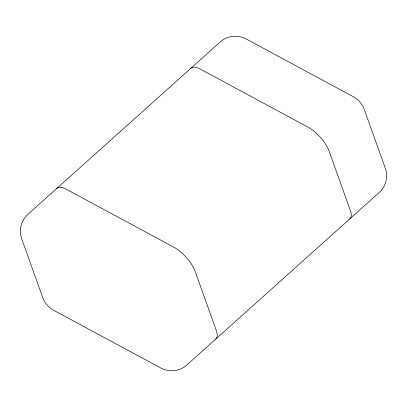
<?xml version="1.0" encoding="UTF-8"?>
<svg xmlns="http://www.w3.org/2000/svg" width="407" height="407" viewBox="0 0 407 407"><rect width="100%" height="100%" fill="white"/><g stroke="black" fill="none" stroke-linecap="round" stroke-linejoin="round"><path stroke-width="0.61" d="M215.746 339.077A22.477 8.613 48.1 0 0 216.275 330.428L195.09 271.271A22.477 8.613 48.1 0 0 174.165 247.37L66.433 189.316A22.477 8.613 48.1 0 0 56.466 188.889M190.481 68.752A22.477 8.613 48.1 0 1 200.448 69.175L308.18 127.228A22.477 8.613 48.1 0 1 329.105 151.134L350.285 210.287A22.477 8.613 48.1 0 1 349.761 218.935M20.543 228.927L20.686 235.032L21.774 239.031L42.954 298.183C44.912 303.281 48.703 307.555 53.485 310.175L161.086 368.152C169.185 372.553 179.843 371.342 186.681 365.135L378.825 192.882C385.851 186.91 388.461 176.582 385.226 167.969L364.046 108.817C362.088 103.719 358.297 99.445 353.515 96.825L245.914 38.848C237.815 34.447 227.157 35.658 220.319 41.865L28.175 214.118C23.921 217.893 20.976 223.224 20.543 228.927"/></g></svg>
